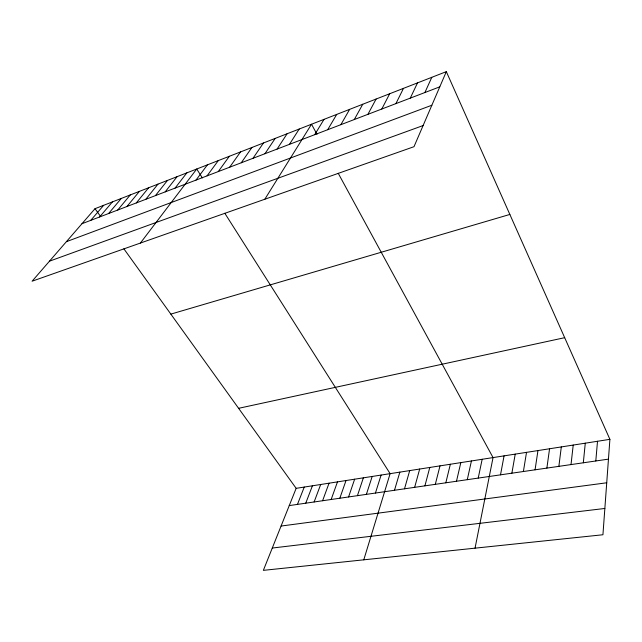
<?xml version="1.0" encoding="UTF-8"?>
<svg xmlns="http://www.w3.org/2000/svg" width="642" height="642" viewBox="0 0 642 642"><rect width="100%" height="100%" fill="white"/><g stroke="black" fill="none" stroke-linecap="round" stroke-linejoin="round"><path stroke-width="0.96" d="M446.326 71.647L413.994 146.697L32.1 281.204L95.008 208.69L446.326 71.647L609.9 439.337L602.934 534.754L263.356 570.353L296.155 488.329L123.874 248.815M595.8 460.972L597.509 441.271M583.321 462.794L585.279 443.181M571.011 464.583L573.218 445.058M558.869 466.349L561.309 446.92M546.88 468.09L549.56 448.758M535.059 469.816L537.964 450.564M523.39 471.517L526.52 452.353M511.875 473.186L515.221 454.119M500.511 474.839L504.066 455.86M475.04 548.164L493.048 457.577L338.238 173.308M478.218 478.089L482.174 459.279M467.28 479.678L471.429 460.956M456.486 481.251L460.828 462.617M445.829 482.8L450.347 464.246M435.308 484.333L440.003 465.867M424.916 485.85L429.779 467.464M414.644 487.342L419.683 469.037M404.508 488.819L409.708 470.594M394.493 490.271L399.854 472.135M363.781 559.824L390.119 473.652L224.812 213.264M375.442 493.048L381.099 475.064M366.389 494.364L372.183 476.452M357.433 495.664L363.364 477.833M348.574 496.956L354.641 479.197M339.819 498.232L346.014 480.545M331.16 499.492L337.483 481.877M322.597 500.736L329.041 483.193M314.123 501.972L320.687 484.501M305.744 503.192L312.421 485.785M297.455 504.395L304.244 487.069M424.9 92.528L431.793 77.313M410.278 98.122L417.517 82.882M395.913 103.619L403.473 88.363M381.797 109.02L389.678 93.748M367.922 114.324L376.108 99.037M354.288 119.54L362.762 104.245M340.878 124.676L349.633 109.365M327.693 129.716L336.721 114.404M314.732 134.676L324.017 119.356M264.817 199.237L311.514 124.235L316.988 134.282M289.438 144.354L299.212 129.034M277.095 149.072L287.11 133.753M264.953 153.719L275.185 138.407M253.004 158.285L263.461 142.981M241.248 162.787L251.905 147.483M229.667 167.217L240.533 151.921M218.272 171.575L229.33 156.295M207.053 175.86L218.296 160.596M196.011 180.089L207.43 164.834M140.397 243.061L196.725 169.015L202.358 177.898M175.089 188.09L186.838 172.867M165.187 191.878L177.088 176.67M155.428 195.609L167.474 180.426M145.806 199.293L157.98 184.126M136.305 202.928L148.623 187.777M126.947 206.507L139.394 191.38M117.711 210.046L130.278 194.927M108.594 213.529L121.29 198.442M99.606 216.972L112.414 201.901M90.731 220.358L103.659 205.32M81.975 223.713L439.778 86.839M66.399 241.673L431.849 105.24M49.458 261.19L423.102 125.551M170.844 314.115L509.852 214.444M238.599 408.312L564.679 337.684M296.155 488.329L609.9 439.337M289.253 505.591L608.456 459.134M281.076 526.047L606.73 482.784M272.272 548.043L604.852 508.464M95.008 208.69L100.674 216.563"/></g></svg>
